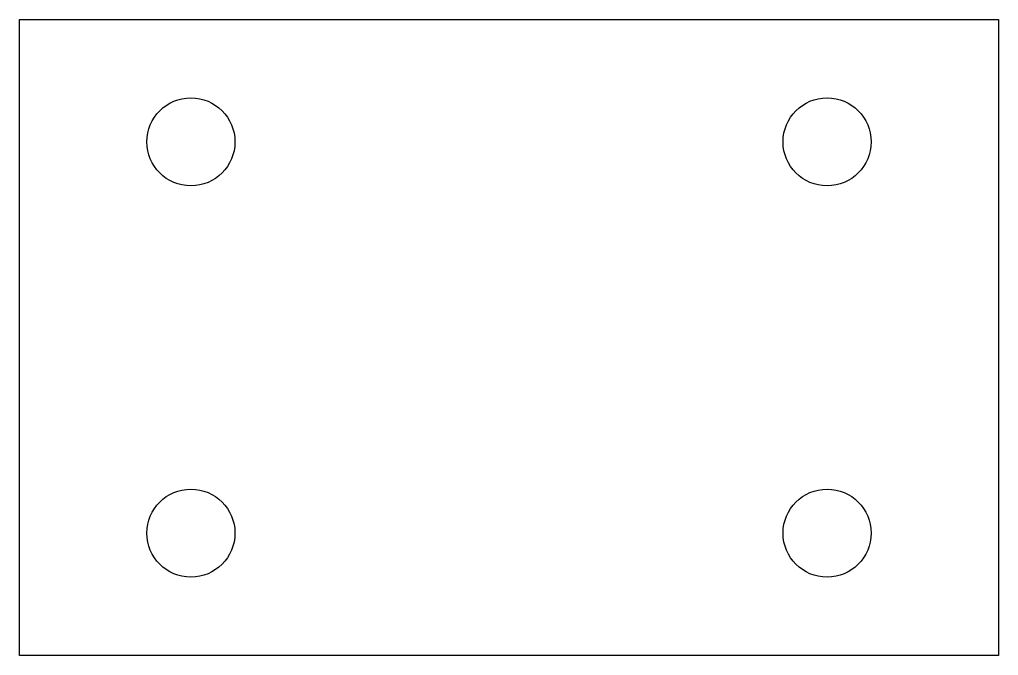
# Model space of a CAD drawing. Header units: millimetres. Extents: x 0 to 200, y -65 to 65.
import ezdxf

# ---------------------------------------------------------------- set-up
doc = ezdxf.new("R2010")
doc.units = ezdxf.units.MM
doc.header["$LTSCALE"] = 10
doc.layers.add('BOLTS', color=6, linetype='Continuous')
doc.layers.add('MEMBERS', color=5, linetype='Continuous')

msp = doc.modelspace()

# ---------------------------------------------------------------- linework, layer by layer
at = {"layer": 'BOLTS', "color": 5, "linetype": 'Continuous'}
for centre in [(35, 40), (165, 40), (35, -40), (165, -40)]:
    msp.add_circle(centre, 9, dxfattribs=at)
at = {"layer": 'MEMBERS', "color": 3, "linetype": 'Continuous'}
for p, q in [((0, 65), (200, 65)), ((0, -65), (0, 65)), ((200, 65), (200, -65)), ((200, -65), (0, -65))]:
    msp.add_line(p, q, dxfattribs=at)

doc.saveas('drawing.dxf')
